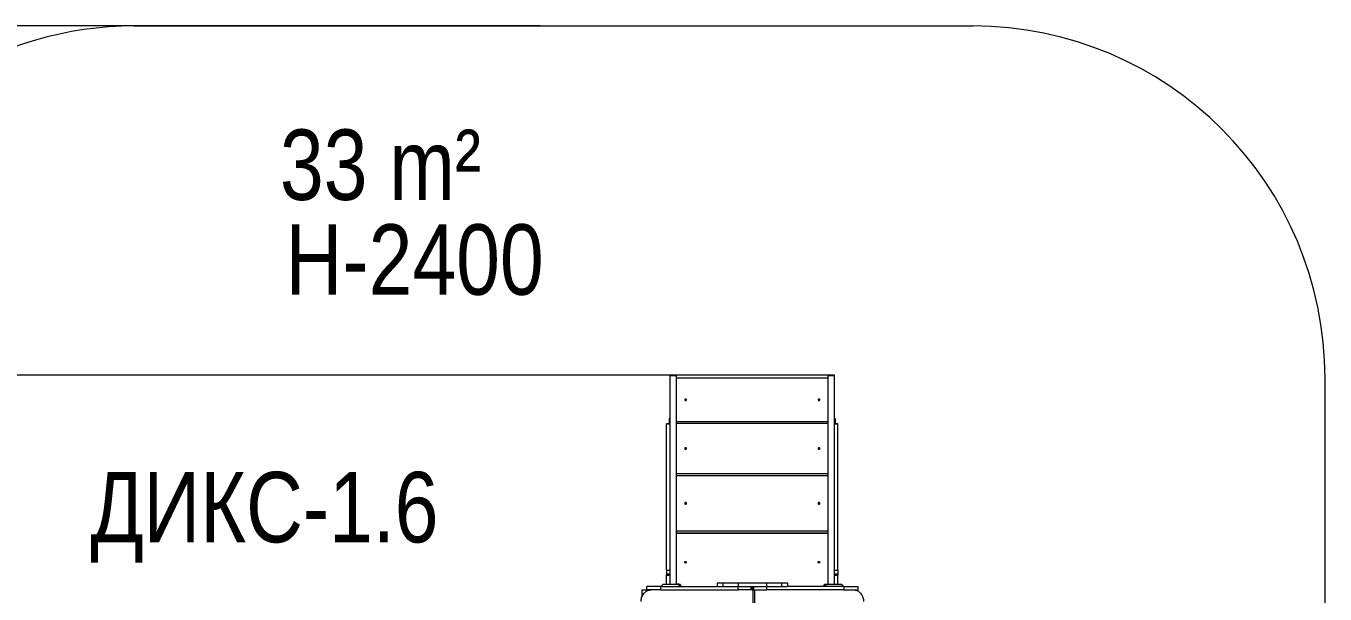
# Model space of a CAD drawing. Header units: millimetres. Extents: x -4952 to 3454, y -3329 to 3085.
# Drawn here: x -2080 to 3454, y 666 to 3085 of the extents above; entities that cross this region are included whole.
import ezdxf

# ---------------------------------------------------------------- set-up
doc = ezdxf.new("R2010")
doc.units = ezdxf.units.MM
for name, color, linetype in [('DIKOM_АРТИКУЛ', 7, 'Continuous'), ('DIKOM_ЗОНА', 80, 'Continuous'), ('DIKOM_ОБЪЕКТ', 7, 'Continuous'), ('DIKOM_РАЗМЕР_ЗОНА', 7, 'Continuous'), ('DIKOM_РАЗМЕР_ОБЪЕКТА', 7, 'Continuous')]:
    doc.layers.add(name, color=color, linetype=linetype)
doc.styles.add('style1', font='arial.ttf', dxfattribs={"width": 0.8})
doc.dimstyles.new('1-50', dxfattribs={"dimtxt": 300, "dimasz": 200, "dimexe": 100, "dimexo": 0, "dimgap": 100, "dimtad": 1, "dimtxsty": 'style1', "dimcen": 200, "dimclrd": 7, "dimclre": 7, "dimclrt": 7, "dimadec": 1, "dimazin": 2, "dimtfac": 1, "dimtmove": 0, "dimatfit": 2, "dimfxl": 0, "dimlwd": 25, "dimlwe": 18, "dimarcsym": 0})

# ---------------------------------------------------------------- blocks, each defined once
blk = doc.blocks.new('*D0')
at = {"layer": 'Defpoints', "color": 0, "transparency": 16777216}
for p in [(-2531.9, 1597.7), (1364.3, 1597.7), (96.7, -1272.9)]:
    blk.add_point(p, dxfattribs=at)
at = {"layer": 'DIKOM_РАЗМЕР_ОБЪЕКТА', "color": 7, "lineweight": 18, "transparency": 16777216}
for p, q in [((1364.3, 1597.7), (-2631.9, 1597.7)), ((96.7, -1272.9), (-2631.9, -1272.9))]:
    blk.add_line(p, q, dxfattribs=at)
at = {"layer": 'DIKOM_РАЗМЕР_ОБЪЕКТА', "color": 7, "lineweight": 25, "transparency": 16777216}
blk.add_line((-2531.9, -1072.9), (-2531.9, 1397.7), dxfattribs=at)
at = {"layer": 'DIKOM_РАЗМЕР_ОБЪЕКТА', "color": 7, "transparency": 16777216}
for points in [[(-2565.2, 1397.7), (-2498.6, 1397.7), (-2531.9, 1597.7)], [(-2565.2, -1072.9), (-2498.6, -1072.9), (-2531.9, -1272.9)]]:
    blk.add_solid(points, dxfattribs=at)
at = {"layer": 'DIKOM_РАЗМЕР_ОБЪЕКТА', "color": 7, "transparency": 16777216, "insert": (-2785.1, 250.7), "char_height": 300, "attachment_point": 5, "rotation": 90, "style": 'style1'}
blk.add_mtext('2900', dxfattribs=at)
blk = doc.blocks.new('*D3')
at = {"layer": 'Defpoints', "color": 0, "transparency": 16777216}
for p in [(-4502.3, 3085.2), (111.4, 3085.2), (-41.3, -2783.7)]:
    blk.add_point(p, dxfattribs=at)
at = {"layer": 'DIKOM_РАЗМЕР_ЗОНА', "color": 7, "lineweight": 18, "transparency": 16777216}
for p, q in [((111.4, 3085.2), (-4602.3, 3085.2)), ((-41.3, -2783.7), (-4602.3, -2783.7))]:
    blk.add_line(p, q, dxfattribs=at)
at = {"layer": 'DIKOM_РАЗМЕР_ЗОНА', "color": 7, "lineweight": 25, "transparency": 16777216}
blk.add_line((-4502.3, -2583.7), (-4502.3, 2885.2), dxfattribs=at)
at = {"layer": 'DIKOM_РАЗМЕР_ЗОНА', "color": 7, "transparency": 16777216}
for points in [[(-4535.6, 2885.2), (-4468.9, 2885.2), (-4502.3, 3085.2)], [(-4535.6, -2583.7), (-4468.9, -2583.7), (-4502.3, -2783.7)]]:
    blk.add_solid(points, dxfattribs=at)
at = {"layer": 'DIKOM_РАЗМЕР_ЗОНА', "color": 7, "transparency": 16777216, "insert": (-4755.4, 75.2), "char_height": 300, "attachment_point": 5, "rotation": 90, "style": 'style1'}
blk.add_mtext('5800', dxfattribs=at)

msp = doc.modelspace()

# ---------------------------------------------------------------- linework, layer by layer
at = {"layer": 'DIKOM_ЗОНА', "color": 3, "lineweight": 15}
for p, q in [((-1619.094, 3085.229), (1954.29, 3085.229)), ((3454.29, -179.046), (3454.29, 1585.229))]:
    msp.add_line(p, q, dxfattribs=at)
for centre, start, end in [((-1619.094, 1585.229), 90, 154.6), ((1954.29, 1585.229), 0, 90)]:
    msp.add_arc(centre, 1500, start, end, dxfattribs=at)
at = {"layer": 'DIKOM_ОБЪЕКТ', "color": 7, "linetype": 'Continuous', "lineweight": 15}
for p, q in [((691.286, 1597.721), (664.286, 1597.721)), ((664.286, 1596.541), (664.286, 1597.721)), ((664.286, 1596.541), (691.286, 1596.541)), ((664.286, 708.61), (664.286, 1596.541)), ((691.286, 1596.541), (691.286, 1597.721)), ((691.286, 708.61), (691.286, 1596.541)), ((1337.286, 1585.229), (691.286, 1585.229)), ((1364.286, 1597.721), (1337.286, 1597.721)), ((1337.286, 1596.541), (1337.286, 1597.721)), ((1337.286, 1596.541), (1364.286, 1596.541)), ((1337.286, 708.61), (1337.286, 1596.541)), ((1364.286, 1596.541), (1364.286, 1597.721)), ((1364.286, 708.61), (1364.286, 1596.541)), ((664.286, 1390.817), (649.286, 1390.817)), ((649.286, 1390.081), (649.286, 1390.817)), ((649.286, 1390.081), (664.286, 1390.081)), ((649.286, 767.064), (649.286, 1390.081)), ((661.286, 1390.817), (661.286, 1413.61)), ((661.286, 1413.61), (664.286, 1413.61)), ((691.286, 1401.191), (1337.286, 1401.191)), ((1337.286, 1392.503), (691.286, 1392.503)), ((1364.286, 1413.61), (1367.286, 1413.61)), ((1379.286, 1390.817), (1364.286, 1390.817)), ((1364.286, 1390.081), (1379.286, 1390.081)), ((1367.286, 1413.61), (1367.286, 1390.817)), ((1379.286, 1390.081), (1379.286, 1390.817)), ((1379.286, 767.064), (1379.286, 1390.081)), ((691.286, 1179.214), (1337.286, 1179.214)), ((1337.286, 1169.424), (691.286, 1169.424)), ((691.286, 934.938), (1337.286, 934.938)), ((691.286, 925.575), (1337.286, 925.575)), ((1337.286, 924.414), (691.286, 924.414)), ((649.286, 767.064), (664.286, 767.064)), ((649.286, 767.064), (649.286, 752.266)), ((649.286, 752.266), (664.286, 752.266)), ((649.286, 752.266), (649.286, 746.742)), ((649.286, 708.61), (649.286, 746.742)), ((649.286, 746.742), (664.286, 746.742)), ((1364.286, 767.064), (1379.286, 767.064)), ((1364.286, 752.266), (1379.286, 752.266)), ((1364.286, 746.742), (1379.286, 746.742)), ((1379.286, 767.064), (1379.286, 752.266)), ((1379.286, 752.266), (1379.286, 746.742)), ((1379.286, 708.61), (1379.286, 746.742)), ((543.286, 683.61), (564.286, 683.61)), ((543.286, 683.61), (543.286, 651.863)), ((564.286, 683.61), (564.286, 698.61)), ((624.341, 698.61), (564.286, 698.61)), ((564.286, 683.61), (564.286, 698.61)), ((564.286, 683.61), (564.286, 678.358)), ((624.341, 683.61), (564.286, 683.61)), ((624.341, 683.61), (624.341, 698.61)), ((624.341, 698.61), (864.648, 698.61)), ((624.341, 683.61), (954.341, 683.61)), ((637.754, 708.61), (694.063, 708.61)), ((701.556, 708.61), (694.063, 708.61)), ((864.286, 713.61), (864.286, 698.61)), ((864.286, 713.61), (889.309, 713.61)), ((864.286, 713.61), (864.286, 698.61)), ((864.648, 698.61), (889.309, 698.61)), ((889.309, 713.61), (889.309, 698.61)), ((889.309, 713.61), (954.341, 713.61)), ((889.309, 698.61), (954.341, 698.61)), ((954.341, 713.61), (954.341, 698.61)), ((954.341, 713.61), (1074.231, 713.61)), ((954.341, 698.61), (1074.231, 698.61)), ((954.341, 683.61), (954.341, 698.61)), ((1009.068, 683.61), (954.341, 683.61)), ((1009.068, 683.61), (1009.068, 698.61)), ((1014.286, 683.61), (1009.068, 683.61)), ((1014.286, 698.61), (1014.286, 683.61)), ((1014.286, 683.61), (1014.286, 698.61)), ((1014.286, 683.61), (1019.503, 683.61)), ((1016.756, 683.61), (1016.756, 244.61)), ((1019.503, 698.61), (1019.503, 683.61)), ((1019.503, 683.61), (1074.231, 683.61)), ((1024.938, 234.61), (1024.938, 683.61)), ((1074.231, 713.61), (1074.231, 698.61)), ((1074.231, 713.61), (1139.263, 713.61)), ((1074.231, 698.61), (1139.263, 698.61)), ((1074.231, 698.61), (1074.231, 683.61)), ((1404.231, 683.61), (1074.231, 683.61)), ((1139.263, 713.61), (1139.263, 698.61)), ((1139.263, 713.61), (1164.286, 713.61)), ((1139.263, 698.61), (1163.924, 698.61)), ((1404.231, 698.61), (1163.924, 698.61)), ((1164.286, 713.61), (1164.286, 698.61)), ((1164.286, 713.61), (1164.286, 698.61)), ((1327.042, 708.61), (1334.542, 708.61)), ((1334.542, 708.61), (1390.834, 708.61)), ((1404.231, 698.61), (1404.231, 683.61)), ((1404.231, 698.61), (1464.286, 698.61)), ((1404.231, 683.61), (1464.286, 683.61)), ((1464.286, 698.61), (1464.286, 683.61)), ((1464.286, 678.354), (1464.286, 683.61))]:
    msp.add_line(p, q, dxfattribs=at)
at = {"layer": 'DIKOM_ОБЪЕКТ', "color": 7, "linetype": 'Continuous', "lineweight": 15, "flags": 128}
for points in [[(726.286, 1493.21), (726.463, 1492.342), (726.981, 1491.551), (727.792, 1490.908), (728.824, 1490.469), (729.987, 1490.274), (731.176, 1490.339), (732.286, 1490.66), (733.218, 1491.207), (733.89, 1491.932), (734.241, 1492.771), (734.241, 1493.649), (733.89, 1494.488), (733.218, 1495.213), (732.286, 1495.76), (731.176, 1496.081), (729.987, 1496.146), (728.824, 1495.951), (727.792, 1495.512), (726.981, 1494.869), (726.463, 1494.078), (726.286, 1493.21)], [(1294.286, 1493.21), (1294.463, 1492.342), (1294.981, 1491.551), (1295.792, 1490.908), (1296.824, 1490.469), (1297.987, 1490.274), (1299.176, 1490.339), (1300.286, 1490.66), (1301.218, 1491.207), (1301.89, 1491.932), (1302.241, 1492.771), (1302.241, 1493.649), (1301.89, 1494.488), (1301.218, 1495.213), (1300.286, 1495.76), (1299.176, 1496.081), (1297.987, 1496.146), (1296.824, 1495.951), (1295.792, 1495.512), (1294.981, 1494.869), (1294.463, 1494.078), (1294.286, 1493.21)], [(726.286, 1285.859), (726.463, 1284.853), (726.981, 1283.936), (727.792, 1283.191), (728.824, 1282.682), (729.987, 1282.456), (731.176, 1282.532), (732.286, 1282.903), (733.218, 1283.538), (733.89, 1284.378), (734.241, 1285.35), (734.241, 1286.367), (733.89, 1287.34), (733.218, 1288.18), (732.286, 1288.814), (731.176, 1289.186), (729.987, 1289.262), (728.824, 1289.036), (727.792, 1288.527), (726.981, 1287.781), (726.463, 1286.865), (726.286, 1285.859)], [(1294.286, 1285.859), (1294.463, 1284.853), (1294.981, 1283.936), (1295.792, 1283.191), (1296.824, 1282.682), (1297.987, 1282.456), (1299.176, 1282.532), (1300.286, 1282.903), (1301.218, 1283.538), (1301.89, 1284.378), (1302.241, 1285.35), (1302.241, 1286.367), (1301.89, 1287.34), (1301.218, 1288.18), (1300.286, 1288.814), (1299.176, 1289.186), (1297.987, 1289.262), (1296.824, 1289.036), (1295.792, 1288.527), (1294.981, 1287.781), (1294.463, 1286.865), (1294.286, 1285.859)], [(726.286, 1052.181), (726.463, 1051.075), (726.981, 1050.068), (727.792, 1049.248), (728.824, 1048.689), (729.987, 1048.44), (731.176, 1048.523), (732.286, 1048.932), (733.218, 1049.629), (733.89, 1050.553), (734.241, 1051.622), (734.241, 1052.74), (733.89, 1053.809), (733.218, 1054.733), (732.286, 1055.43), (731.176, 1055.839), (729.987, 1055.922), (728.824, 1055.673), (727.792, 1055.114), (726.981, 1054.294), (726.463, 1053.287), (726.286, 1052.181)], [(1294.286, 1052.181), (1294.463, 1051.075), (1294.981, 1050.068), (1295.792, 1049.248), (1296.824, 1048.689), (1297.987, 1048.44), (1299.176, 1048.523), (1300.286, 1048.932), (1301.218, 1049.629), (1301.89, 1050.553), (1302.241, 1051.622), (1302.241, 1052.74), (1301.89, 1053.809), (1301.218, 1054.733), (1300.286, 1055.43), (1299.176, 1055.839), (1297.987, 1055.922), (1296.824, 1055.673), (1295.792, 1055.114), (1294.981, 1054.294), (1294.463, 1053.287), (1294.286, 1052.181)], [(540.296, 633.61), (540.461, 637.968), (540.954, 642.292), (541.772, 646.551), (542.908, 650.711), (544.354, 654.741), (546.099, 658.61), (548.13, 662.289), (550.43, 665.749), (552.983, 668.965), (555.769, 671.912), (558.767, 674.568), (561.953, 676.911), (565.305, 678.925), (568.796, 680.595), (572.4, 681.906), (576.089, 682.85), (579.836, 683.42), (583.611, 683.61)], [(629.091, 698.61), (629.257, 700.561), (629.75, 702.437), (630.551, 704.166), (631.628, 705.681), (632.941, 706.925), (634.439, 707.849), (636.064, 708.418), (637.754, 708.61)], [(694.063, 708.61), (695.753, 708.418), (697.378, 707.849), (698.875, 706.925), (700.188, 705.681), (701.266, 704.166), (702.066, 702.437), (702.559, 700.561), (702.726, 698.61)], [(701.556, 708.61), (703.246, 708.418), (704.871, 707.849), (706.369, 706.925), (707.681, 705.681), (708.759, 704.166), (709.559, 702.437), (710.052, 700.561), (710.219, 698.61)], [(1318.382, 698.61), (1318.548, 700.561), (1319.041, 702.437), (1319.841, 704.166), (1320.918, 705.681), (1322.231, 706.925), (1323.728, 707.849), (1325.353, 708.418), (1327.042, 708.61)], [(1325.882, 698.61), (1326.048, 700.561), (1326.541, 702.437), (1327.341, 704.166), (1328.418, 705.681), (1329.731, 706.925), (1331.228, 707.849), (1332.853, 708.418), (1334.542, 708.61)], [(1390.834, 708.61), (1392.523, 708.418), (1394.148, 707.849), (1395.645, 706.925), (1396.958, 705.681), (1398.035, 704.166), (1398.835, 702.437), (1399.328, 700.561), (1399.494, 698.61)], [(1444.96, 683.61), (1448.734, 683.42), (1452.48, 682.85), (1456.168, 681.906), (1459.77, 680.595), (1463.26, 678.925), (1466.611, 676.911), (1469.797, 674.568), (1472.794, 671.912), (1475.579, 668.965), (1478.131, 665.749), (1480.431, 662.289), (1482.46, 658.61), (1484.205, 654.741), (1485.65, 650.711), (1486.786, 646.551), (1487.604, 642.292), (1488.097, 637.968), (1488.262, 633.61)]]:
    msp.add_lwpolyline(points, dxfattribs=at)
at = {"layer": 'DIKOM_ОБЪЕКТ', "color": 7, "linetype": 'Continuous', "lineweight": 15}
for centre in [(730.289, 800.991), (1298.289, 800.991)]:
    msp.add_circle(centre, 4.003, dxfattribs=at)
for centre in [(730.286, 796.631), (1298.286, 796.631)]:
    msp.add_arc(centre, 4.03, 33.537763, 146.463011, dxfattribs=at)

# ---------------------------------------------------------------- texts
at = {"layer": 'DIKOM_АРТИКУЛ', "insert": (-1805.666, 1186.029), "char_height": 300, "attachment_point": 1, "style": 'style1'}
msp.add_mtext_dynamic_manual_height_columns('ДИКС-1.6', width=1632.72199, gutter_width=20, heights=[0], dxfattribs=at)
at = {"layer": 'DIKOM_РАЗМЕР_ОБЪЕКТА', "insert": (-998.035, 2644.372), "char_height": 300, "attachment_point": 1, "style": 'style1'}
msp.add_mtext_dynamic_manual_height_columns('33 m²', width=5405.47657, gutter_width=20, heights=[0], dxfattribs=at)
at = {"layer": 'DIKOM_РАЗМЕР_ОБЪЕКТА', "insert": (-973.896, 2240.571), "char_height": 300, "width": 1145.9061, "attachment_point": 1, "style": 'style1'}
msp.add_mtext('H-2400', dxfattribs=at)

# ---------------------------------------------------------------- dimensions: what is measured, and where the dimension line sits
at = {"layer": 'DIKOM_РАЗМЕР_ЗОНА'}
dim = msp.add_linear_dim(base=(-4502.263, 3085.229), p1=(-41.264, -2783.739), p2=(111.434, 3085.229), angle=90, text='5800', dimstyle='1-50', dxfattribs=at)
dim.commit()
dim.dimension.update_dxf_attribs({"geometry": '*D3', "text_midpoint": (-4502.263, 75.219), "dimtype": 160})
at = {"layer": 'DIKOM_РАЗМЕР_ОБЪЕКТА'}
dim = msp.add_linear_dim(base=(-2531.915, 1597.721), p1=(96.736, -1272.855), p2=(1364.286, 1597.721), angle=90, text='2900', dimstyle='1-50', dxfattribs=at)
dim.commit()
dim.dimension.update_dxf_attribs({"geometry": '*D0', "text_midpoint": (-2531.915, 250.694), "dimtype": 160})

doc.saveas('drawing.dxf')
